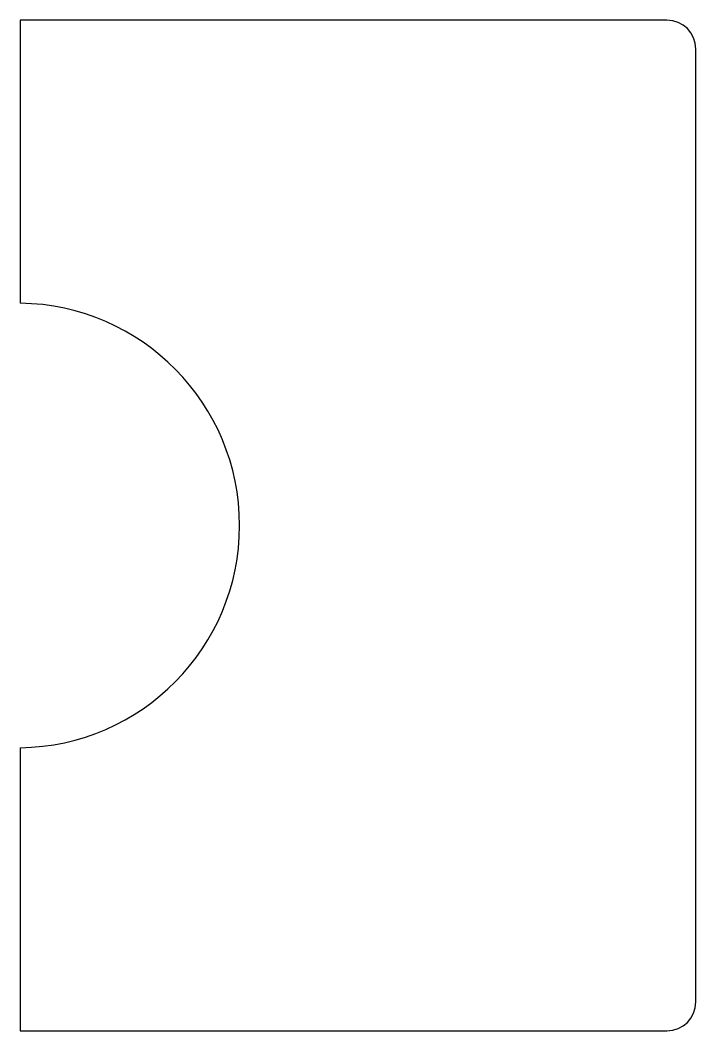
# Model space of a CAD drawing. Extents: x 231.5 to 252, y 3.1 to 33.8.
import ezdxf

# ---------------------------------------------------------------- set-up
doc = ezdxf.new("R2010")
doc.units = 0
doc.header["$LTSCALE"] = 12
doc.header["$MEASUREMENT"] = 0
doc.layers.add('COVER', color=3, linetype='CONTINUOUS')

msp = doc.modelspace()

# ---------------------------------------------------------------- linework, layer by layer
at = {"layer": 'COVER'}
for p, q in [((231.536, 33.788), (231.536, 25.194)), ((251.161, 33.788), (231.536, 33.788)), ((252.036, 3.976), (252.036, 32.913)), ((231.536, 11.695), (231.536, 3.101)), ((231.536, 3.101), (251.161, 3.101))]:
    msp.add_line(p, q, dxfattribs=at)
for centre, radius, start, end in [((251.161, 32.913), 0.875, 0, 90), ((231.442, 18.445), 6.75, 270.7958, 89.2042), ((251.161, 3.976), 0.875, 270, 0)]:
    msp.add_arc(centre, radius, start, end, dxfattribs=at)

doc.saveas('drawing.dxf')
